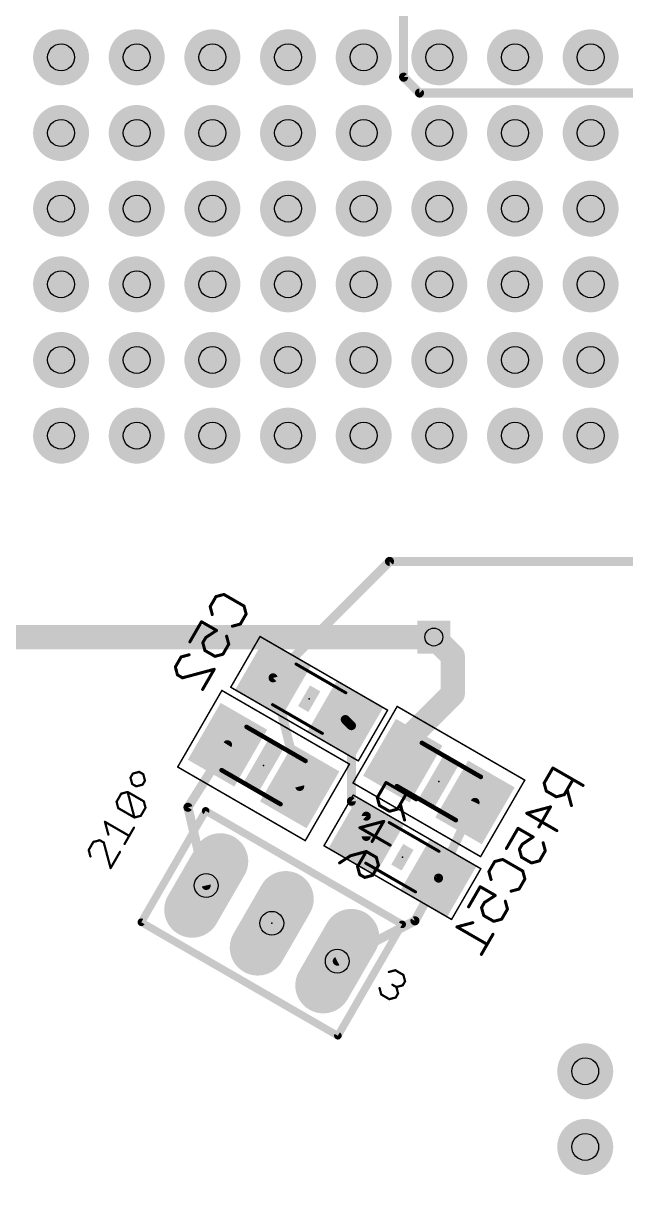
# Model space of a CAD drawing. Extents: x 4 to 288, y -28 to 191.
# Drawn here: x 80.83 to 101.06, y 9.55 to 48.55 of the extents above; entities that cross this region are included whole.
import ezdxf

# ---------------------------------------------------------------- set-up
doc = ezdxf.new("R2010")
doc.units = 0
doc.header["$MEASUREMENT"] = 0
doc.layers.get('0').update_dxf_attribs({"linetype": 'CONTINUOUS'})
for name, color, linetype in [('1', 22, 'CONTINUOUS'), ('16', 175, 'CONTINUOUS'), ('17', 82, 'CONTINUOUS'), ('18', 82, 'CONTINUOUS'), ('20', 7, 'CONTINUOUS'), ('21', 2, 'CONTINUOUS'), ('23', 7, 'CONTINUOUS'), ('24', 7, 'CONTINUOUS'), ('25', 2, 'CONTINUOUS'), ('26', 3, 'CONTINUOUS'), ('29', 253, 'CONTINUOUS'), ('30', 253, 'CONTINUOUS'), ('32', 253, 'CONTINUOUS'), ('36', 253, 'CONTINUOUS'), ('40', 175, 'CONTINUOUS'), ('44', 253, 'CONTINUOUS'), ('52', 253, 'CONTINUOUS')]:
    doc.layers.add(name, color=color, linetype=linetype)

# ---------------------------------------------------------------- blocks, each defined once
blk = doc.blocks.new('LONGP100')
at = {"const_width": 1}
blk.add_lwpolyline([(-0.5, 0), (0.5, 0)], dxfattribs=at)
at = {"const_width": 0.5}
for points in [[(-0.5, 0.25, 1), (-0.5, -0.25)], [(0.5, -0.25, 1), (0.5, 0.25)]]:
    blk.add_lwpolyline(points, format="xyb", dxfattribs=at)
blk = doc.blocks.new('RECT')
blk.add_solid([(-0.5, -0.5), (0.5, -0.5), (-0.5, 0.5), (0.5, 0.5)])
blk = doc.blocks.new('SQUAREV')
blk.add_solid([(-0.5, -0.5), (0.5, -0.5), (-0.5, 0.5), (0.5, 0.5)])
blk = doc.blocks.new('ROUNDV')
at = {"const_width": 0.5}
blk.add_lwpolyline([(0, -0.25, 1), (0, 0.25, 1), (0, -0.25)], format="xyb", dxfattribs=at)

msp = doc.modelspace()

# ---------------------------------------------------------------- linework, layer by layer
at = {"layer": '1'}
for points, const_width in [([(93.599, 46.736), (93.599, 53.848)], 0.3048), ([(94.1324, 46.2026), (93.599, 46.736)], 0.3048), ([(94.1324, 46.2026), (118.872, 46.2026)], 0.3048), ([(94.615, 27.94), (71.755, 27.94)], 0.8128)]:
    msp.add_lwpolyline(points, dxfattribs=dict(at, const_width=const_width))
for points, const_width in [([(93.6529, 46.7899, 1), (93.5451, 46.6821)], 0.1524), ([(93.5228, 46.736, 1), (93.6752, 46.736)], 0.1524), ([(94.1324, 46.2788, 1), (94.1324, 46.1264)], 0.1524), ([(94.0785, 46.1487, 1), (94.1863, 46.2565)], 0.1524), ([(94.615, 27.7368, 1), (94.615, 28.1432)], 0.4064)]:
    msp.add_lwpolyline(points, format="xyb", dxfattribs=dict(at, const_width=const_width))
at = {"layer": '16'}
for points, const_width in [([(89.2171, 26.5706), (93.1265, 30.48)], 0.3048), ([(93.1265, 30.48), (123.825, 30.48)], 0.3048), ([(95.25, 27.305), (94.615, 27.94)], 0.8128), ([(95.25, 26.035), (95.25, 27.305)], 0.8128), ([(90.1109, 22.9265), (89.2171, 26.5706)], 0.3048), ([(93.5717, 24.3567), (95.25, 26.035)], 0.8128), ([(91.8464, 24.9661), (91.642, 25.1706)], 0.3048), ([(91.8464, 22.4282), (91.8464, 24.9661)], 0.3048), ([(93.5717, 23.7902), (93.5717, 24.3567)], 0.8128), ([(87.6861, 24.3265), (86.36, 22.225)], 0.3048), ([(86.36, 22.225), (86.9733, 19.6012)], 0.3048), ([(92.3468, 21.9278), (91.8464, 22.4282)], 0.3048), ([(94.7717, 19.8489), (95.9966, 22.3902)], 0.3048), ([(92.3468, 21.2489), (92.3468, 21.9278)], 0.3048), ([(93.98, 18.415), (94.7717, 19.8489)], 0.3048), ([(91.3728, 17.0612), (93.98, 18.415)], 0.3048)]:
    msp.add_lwpolyline(points, dxfattribs=dict(at, const_width=const_width))
for points, const_width in [([(93.1265, 30.5562, 1), (93.1265, 30.4038)], 0.1524), ([(93.1804, 30.4261, 1), (93.0727, 30.5339)], 0.1524), ([(94.7587, 28.0837, 1), (94.4713, 27.7963)], 0.4064), ([(95.4532, 27.305, 1), (95.0468, 27.305)], 0.4064), ([(95.1063, 27.1613, 1), (95.3937, 27.4487)], 0.4064), ([(89.2911, 26.5887, 1), (89.1431, 26.5524)], 0.1524), ([(89.1632, 26.6244, 1), (89.271, 26.5167)], 0.1524), ([(95.0468, 26.035, 1), (95.4532, 26.035)], 0.4064), ([(95.3937, 25.8913, 1), (95.1063, 26.1787)], 0.4064), ([(91.6958, 25.2244, 1), (91.5881, 25.1167)], 0.1524), ([(91.9226, 24.9661, 1), (91.7702, 24.9661)], 0.1524), ([(91.7925, 24.9122, 1), (91.9003, 25.02)], 0.1524), ([(93.7749, 24.3567, 1), (93.3685, 24.3567)], 0.4064), ([(93.428, 24.5004, 1), (93.7154, 24.213)], 0.4064), ([(87.7505, 24.2858, 1), (87.6216, 24.3672)], 0.1524), ([(93.3685, 23.7902, 1), (93.7749, 23.7902)], 0.4064), ([(90.0369, 22.9084, 1), (90.1849, 22.9447)], 0.1524), ([(86.4342, 22.2423, 1), (86.2858, 22.2077)], 0.1524), ([(86.2956, 22.2657, 1), (86.4244, 22.1843)], 0.1524), ([(91.9003, 22.4821, 1), (91.7925, 22.3743)], 0.1524), ([(91.7702, 22.4282, 1), (91.9226, 22.4282)], 0.1524), ([(96.0652, 22.3572, 1), (95.9279, 22.4233)], 0.1524), ([(92.423, 21.9278, 1), (92.2706, 21.9278)], 0.1524), ([(92.293, 21.8739, 1), (92.4007, 21.9816)], 0.1524), ([(92.2706, 21.2489, 1), (92.423, 21.2489)], 0.1524), ([(94.7031, 19.882, 1), (94.8404, 19.8159)], 0.1524), ([(94.8384, 19.8121, 1), (94.705, 19.8858)], 0.1524), ([(86.8991, 19.5838, 1), (87.0475, 19.6185)], 0.1524), ([(93.9133, 18.4518, 1), (94.0467, 18.3782)], 0.1524), ([(94.0151, 18.3474, 1), (93.9449, 18.4826)], 0.1524), ([(91.3376, 17.1288, 1), (91.4079, 16.9936)], 0.1524)]:
    msp.add_lwpolyline(points, format="xyb", dxfattribs=dict(at, const_width=const_width))
at = {"layer": '20', "const_width": 0.0254}
msp.add_lwpolyline([(71.1264, 186.0347, 2.9429), (202.1142, 186.0347)], format="xyb", dxfattribs=at)
at = {"layer": '21'}
for points, const_width in [([(84.794, 18.3664), (86.953, 22.1059)], 0.254), ([(86.953, 22.1059), (93.5521, 18.2959)], 0.254), ([(84.794, 18.3664), (91.3931, 14.5564)], 0.254), ([(91.3931, 14.5564), (93.5521, 18.2959)], 0.254), ([(93.1059, 16.6982), (93.32, 16.7555)], 0.0762), ([(93.32, 16.7555), (93.5916, 16.5988)], 0.0762), ([(93.649, 16.3846), (93.5706, 16.2489)], 0.0762), ([(93.5916, 16.5988), (93.649, 16.3846)], 0.0762), ([(92.8497, 15.941), (92.7924, 16.1551)], 0.0762), ([(93.3564, 16.1915), (93.2207, 16.2699)], 0.0762), ([(93.4138, 15.9773), (93.3354, 15.8416)], 0.0762), ([(93.5706, 16.2489), (93.3564, 16.1915)], 0.0762), ([(93.3564, 16.1915), (93.4138, 15.9773)], 0.0762), ([(93.1213, 15.7842), (92.8497, 15.941)], 0.0762), ([(93.3354, 15.8416), (93.1213, 15.7842)], 0.0762)]:
    msp.add_lwpolyline(points, dxfattribs=dict(at, const_width=const_width))
for points, const_width in [([(86.9847, 22.1609, 1), (86.9212, 22.0509)], 0.127), ([(87.008, 22.0742, 1), (86.898, 22.1377)], 0.127), ([(84.8257, 18.4214, 1), (84.7622, 18.3114)], 0.127), ([(84.739, 18.3982, 1), (84.849, 18.3347)], 0.127), ([(93.6071, 18.2642, 1), (93.4971, 18.3277)], 0.127), ([(93.5204, 18.2409, 1), (93.5839, 18.3509)], 0.127), ([(93.3296, 16.772, 1), (93.3105, 16.739)], 0.0381), ([(93.325, 16.7371, 1), (93.3151, 16.7739)], 0.0381), ([(93.101, 16.7166, 1), (93.1108, 16.6798)], 0.0381), ([(93.61, 16.6037, 1), (93.5732, 16.5938)], 0.0381), ([(93.582, 16.5823, 1), (93.6011, 16.6153)], 0.0381), ([(93.6306, 16.3797, 1), (93.6674, 16.3895)], 0.0381), ([(93.6655, 16.3751, 1), (93.6325, 16.3941)], 0.0381), ([(92.8108, 16.16, 1), (92.774, 16.1502)], 0.0381), ([(93.2302, 16.2864, 1), (93.2111, 16.2534)], 0.0381), ([(93.3748, 16.1964, 1), (93.338, 16.1865)], 0.0381), ([(93.3515, 16.2099, 1), (93.3614, 16.1731)], 0.0381), ([(93.3469, 16.175, 1), (93.3659, 16.208)], 0.0381), ([(93.3954, 15.9724, 1), (93.4322, 15.9823)], 0.0381), ([(93.4303, 15.9678, 1), (93.3973, 15.9869)], 0.0381), ([(93.5541, 16.2584, 1), (93.5871, 16.2393)], 0.0381), ([(93.5755, 16.2305, 1), (93.5656, 16.2673)], 0.0381), ([(92.8593, 15.9574, 1), (92.8402, 15.9245)], 0.0381), ([(92.8313, 15.936, 1), (92.8681, 15.9459)], 0.0381), ([(93.1163, 15.8026, 1), (93.1262, 15.7658)], 0.0381), ([(93.1117, 15.7677, 1), (93.1308, 15.8007)], 0.0381), ([(93.3189, 15.8511, 1), (93.3519, 15.832)], 0.0381), ([(93.3403, 15.8232, 1), (93.3305, 15.86)], 0.0381), ([(91.3381, 14.5882, 1), (91.4481, 14.5247)], 0.127), ([(91.3614, 14.5014, 1), (91.4249, 14.6114)], 0.127)]:
    msp.add_lwpolyline(points, format="xyb", dxfattribs=dict(at, const_width=const_width))
at = {"layer": '23'}
msp.add_point((89.1731, 18.3312), dxfattribs=at)
at = {"layer": '24'}
for p in [(90.4295, 25.8706), (88.8985, 23.6265), (94.7841, 23.0902), (93.5593, 20.5489)]:
    msp.add_point(p, dxfattribs=at)
at = {"layer": '25', "const_width": 0.0762}
for points in [[(84.4304, 23.2213), (84.5088, 23.3571)], [(84.5088, 23.3571), (84.723, 23.4144)], [(84.723, 23.4144), (84.8587, 23.3361)], [(84.4878, 23.0071), (84.4304, 23.2213)], [(84.6236, 22.9288), (84.4878, 23.0071)], [(84.8377, 22.9861), (84.6236, 22.9288)], [(84.9161, 23.1219), (84.8377, 22.9861)], [(84.8587, 23.3361), (84.9161, 23.1219)], [(83.9627, 22.4111), (84.1194, 22.6826)], [(84.1194, 22.6826), (84.3336, 22.74)], [(84.3336, 22.74), (84.8766, 22.4265)], [(84.5631, 21.8834), (84.3336, 22.74)], [(84.02, 22.197), (83.9627, 22.4111)], [(84.5631, 21.8834), (84.02, 22.197)], [(84.934, 22.2123), (84.7773, 21.9408)], [(84.8766, 22.4265), (84.934, 22.2123)], [(84.7773, 21.9408), (84.5631, 21.8834)], [(83.6881, 21.3084), (83.5733, 21.7367)], [(83.5733, 21.7367), (84.3879, 21.2664)], [(84.2311, 20.9949), (84.5446, 21.5379)], [(83.1839, 21.0623), (83.0271, 20.7907)], [(83.3981, 21.1197), (83.1839, 21.0623)], [(83.5338, 21.0413), (83.3981, 21.1197)], [(83.7634, 20.1847), (83.5338, 21.0413)], [(83.0271, 20.7907), (83.0845, 20.5766)], [(84.0769, 20.7277), (83.7634, 20.1847)]]:
    msp.add_lwpolyline(points, dxfattribs=at)
at = {"layer": '25', "const_width": 0.0381}
for points in [[(84.5253, 23.3475, 1), (84.4923, 23.3666)], [(84.7325, 23.4309, 1), (84.7134, 23.3979)], [(84.7279, 23.396, 1), (84.718, 23.4328)], [(84.4488, 23.2262, 1), (84.412, 23.2164)], [(84.4139, 23.2308, 1), (84.4469, 23.2118)], [(84.4973, 23.0236, 1), (84.4783, 22.9906)], [(84.4694, 23.0022, 1), (84.5062, 23.0121)], [(84.5039, 23.3755, 1), (84.5137, 23.3387)], [(84.8212, 22.9957, 1), (84.8542, 22.9766)], [(84.8426, 22.9677, 1), (84.8328, 23.0045)], [(84.8771, 23.341, 1), (84.8403, 23.3311)], [(84.8492, 23.3196, 1), (84.8682, 23.3525)], [(84.8977, 23.117, 1), (84.9345, 23.1268)], [(84.9326, 23.1124, 1), (84.8996, 23.1314)], [(84.1145, 22.701, 1), (84.1244, 22.6642)], [(84.1359, 22.6731, 1), (84.1029, 22.6922)], [(84.3431, 22.7565, 1), (84.3241, 22.7235)], [(84.352, 22.7449, 1), (84.3152, 22.7351)], [(84.3385, 22.7216, 1), (84.3287, 22.7584)], [(84.6186, 22.9472, 1), (84.6285, 22.9104)], [(84.614, 22.9123, 1), (84.6331, 22.9453)], [(83.9811, 22.416, 1), (83.9443, 22.4062)], [(83.9462, 22.4206, 1), (83.9792, 22.4016)], [(84.0296, 22.2135, 1), (84.0105, 22.1805)], [(84.895, 22.4314, 1), (84.8582, 22.4216)], [(84.8671, 22.41, 1), (84.8862, 22.443)], [(84.9156, 22.2074, 1), (84.9524, 22.2173)], [(84.9505, 22.2028, 1), (84.9175, 22.2219)], [(84.0016, 22.192, 1), (84.0384, 22.2019)], [(84.5582, 21.9018, 1), (84.568, 21.865)], [(84.5447, 21.8785, 1), (84.5815, 21.8884)], [(84.5536, 21.8669, 1), (84.5726, 21.8999)], [(84.7608, 21.9503, 1), (84.7937, 21.9313)], [(84.7822, 21.9224, 1), (84.7723, 21.9592)], [(83.5917, 21.7416, 1), (83.5549, 21.7318)], [(83.5828, 21.7532, 1), (83.5638, 21.7202)], [(84.5611, 21.5284, 1), (84.5281, 21.5474)], [(83.179, 21.0807, 1), (83.1888, 21.0439)], [(83.2004, 21.0527, 1), (83.1674, 21.0718)], [(83.4076, 21.1362, 1), (83.3885, 21.1032)], [(83.403, 21.1013, 1), (83.3931, 21.1381)], [(83.5522, 21.0462, 1), (83.5154, 21.0363)], [(83.5243, 21.0248, 1), (83.5433, 21.0578)], [(83.6696, 21.3035, 1), (83.7065, 21.3133)], [(84.3784, 21.2499, 1), (84.3974, 21.2829)], [(83.0455, 20.7957, 1), (83.0087, 20.7858)], [(83.0106, 20.8003, 1), (83.0436, 20.7812)], [(84.0934, 20.7182, 1), (84.0604, 20.7373)], [(84.2146, 21.0044, 1), (84.2476, 20.9853)], [(83.0661, 20.5717, 1), (83.1029, 20.5815)], [(83.7469, 20.1942, 1), (83.7798, 20.1752)], [(83.7449, 20.1798, 1), (83.7818, 20.1896)]]:
    msp.add_lwpolyline(points, format="xyb", dxfattribs=at)
at = {"layer": '26', "const_width": 0.1016}
for points in [[(87.1058, 28.9613), (87.3007, 29.2989)], [(87.3007, 29.2989), (87.5669, 29.3703)], [(87.5669, 29.3703), (88.242, 28.9805)], [(87.1771, 28.6951), (87.1058, 28.9613)], [(88.242, 28.9805), (88.3134, 28.7142)], [(86.4236, 27.7798), (86.8134, 28.455)], [(86.8134, 28.455), (87.3198, 28.1626)], [(88.3134, 28.7142), (88.1185, 28.3766)], [(87.3198, 28.1626), (86.9561, 27.9225)], [(88.1185, 28.3766), (87.8522, 28.3053)], [(86.9561, 27.9225), (86.8586, 27.7537)], [(86.8586, 27.7537), (86.93, 27.4875)], [(87.5338, 27.3639), (87.7287, 27.7015)], [(87.7287, 27.7015), (87.6574, 27.9677)], [(85.9364, 26.9359), (86.1313, 27.2735)], [(86.1313, 27.2735), (86.3975, 27.3448)], [(86.93, 27.4875), (87.2676, 27.2926)], [(87.2676, 27.2926), (87.5338, 27.3639)], [(86.0077, 26.6696), (85.9364, 26.9359)], [(87.2414, 26.8575), (86.1765, 26.5722)], [(86.8516, 26.1824), (87.2414, 26.8575)], [(86.1765, 26.5722), (86.0077, 26.6696)], [(98.6103, 23.5447), (98.318, 23.0383)], [(99.6231, 22.96), (98.6103, 23.5447)], [(93.0092, 23.0589), (92.7169, 22.5525)], [(94.0219, 22.4742), (93.0092, 23.0589)], [(98.318, 23.0383), (98.3893, 22.7721)], [(98.9931, 22.6485), (99.2855, 23.1549)], [(93.392, 22.1627), (93.6844, 22.6691)], [(98.3893, 22.7721), (98.7269, 22.5772)], [(98.7269, 22.5772), (98.9931, 22.6485)], [(99.0906, 22.8173), (99.2333, 22.2848)], [(92.7169, 22.5525), (92.7882, 22.2863)], [(92.7882, 22.2863), (93.1258, 22.0914)], [(93.4895, 22.3315), (93.6321, 21.799)], [(97.7333, 22.0256), (98.532, 22.2396)], [(98.532, 22.2396), (98.1422, 21.5644)], [(93.1258, 22.0914), (93.392, 22.1627)], [(98.746, 21.4409), (97.7333, 22.0256)], [(92.1322, 21.5398), (92.9309, 21.7538)], [(93.1449, 20.9551), (92.1322, 21.5398)], [(92.9309, 21.7538), (92.5411, 21.0786)], [(97.0511, 20.8441), (97.4409, 21.5192)], [(97.4409, 21.5192), (97.9473, 21.2269)], [(97.9473, 21.2269), (97.5836, 20.9867)], [(98.3562, 20.7657), (98.2849, 21.032)], [(91.8137, 20.5984), (92.3462, 20.7411)], [(92.0538, 20.2347), (92.3462, 20.7411)], [(92.3462, 20.7411), (92.6837, 20.5462)], [(97.5836, 20.9867), (97.4862, 20.818)], [(97.4862, 20.818), (97.5575, 20.5517)], [(98.1613, 20.4282), (98.3562, 20.7657)], [(91.45, 20.3583), (91.8137, 20.5984)], [(92.1252, 19.9685), (92.0538, 20.2347)], [(92.7551, 20.2799), (92.5602, 19.9423)], [(92.6837, 20.5462), (92.7551, 20.2799)], [(96.4635, 20.0666), (96.6584, 20.4041)], [(96.6584, 20.4041), (96.9246, 20.4755)], [(96.9246, 20.4755), (97.5998, 20.0857)], [(97.5575, 20.5517), (97.8951, 20.3568)], [(97.8951, 20.3568), (98.1613, 20.4282)], [(92.294, 19.871), (92.1252, 19.9685)], [(92.5602, 19.9423), (92.294, 19.871)], [(96.5348, 19.8003), (96.4635, 20.0666)], [(97.5998, 20.0857), (97.6711, 19.8194)], [(95.7813, 18.885), (96.1711, 19.5602)], [(96.1711, 19.5602), (96.6775, 19.2678)], [(97.4762, 19.4819), (97.21, 19.4105)], [(97.6711, 19.8194), (97.4762, 19.4819)], [(96.6775, 19.2678), (96.3138, 19.0277)], [(97.0864, 18.8067), (97.0151, 19.0729)], [(96.3138, 19.0277), (96.2164, 18.8589)], [(96.2164, 18.8589), (96.2877, 18.5927)], [(96.8915, 18.4691), (97.0864, 18.8067)], [(95.924, 18.3526), (95.3915, 18.2099)], [(96.2877, 18.5927), (96.6253, 18.3978)], [(96.6253, 18.3978), (96.8915, 18.4691)], [(95.3915, 18.2099), (96.4043, 17.6252)], [(96.5992, 17.9628), (96.2094, 17.2876)]]:
    msp.add_lwpolyline(points, dxfattribs=at)
at = {"layer": '26', "const_width": 0.0508}
for points in [[(87.2941, 29.3235, 1), (87.3072, 29.2744)], [(87.3227, 29.2862, 1), (87.2787, 29.3116)], [(87.5796, 29.3923, 1), (87.5542, 29.3483)], [(87.5735, 29.3457, 1), (87.5603, 29.3948)], [(87.1303, 28.9679, 1), (87.0812, 28.9548)], [(87.0838, 28.974, 1), (87.1278, 28.9486)], [(88.2666, 28.987, 1), (88.2175, 28.9739)], [(88.2293, 28.9585, 1), (88.2547, 29.0025)], [(86.8261, 28.477, 1), (86.8007, 28.433)], [(86.8354, 28.4423, 1), (86.7914, 28.4677)], [(87.1526, 28.6885, 1), (87.2016, 28.7017)], [(88.2888, 28.7076, 1), (88.3379, 28.7208)], [(88.3354, 28.7015, 1), (88.2914, 28.7269)], [(87.3338, 28.1414, 1), (87.3058, 28.1838)], [(87.3071, 28.1406, 1), (87.3325, 28.1846)], [(87.8457, 28.3298, 1), (87.8588, 28.2808)], [(88.0965, 28.3893, 1), (88.1405, 28.3639)], [(88.1251, 28.3521, 1), (88.1119, 28.4012)], [(86.4016, 27.7925, 1), (86.4456, 27.7671)], [(86.8832, 27.7603, 1), (86.8341, 27.7471)], [(86.8366, 27.7664, 1), (86.8806, 27.741)], [(86.9421, 27.9437, 1), (86.9701, 27.9013)], [(86.9781, 27.9098, 1), (86.9341, 27.9352)], [(87.6819, 27.9743, 1), (87.6328, 27.9612)], [(87.7042, 27.6949, 1), (87.7532, 27.7081)], [(87.7507, 27.6888, 1), (87.7067, 27.7142)], [(86.1247, 27.298, 1), (86.1378, 27.2489)], [(86.1533, 27.2608, 1), (86.1093, 27.2862)], [(86.4041, 27.3203, 1), (86.3909, 27.3693)], [(86.9427, 27.5095, 1), (86.9173, 27.4655)], [(86.9054, 27.4809, 1), (86.9545, 27.494)], [(87.261, 27.3171, 1), (87.2741, 27.268)], [(87.2549, 27.2706, 1), (87.2803, 27.3146)], [(87.5118, 27.3766, 1), (87.5558, 27.3512)], [(87.5404, 27.3394, 1), (87.5272, 27.3885)], [(85.9609, 26.9425, 1), (85.9118, 26.9293)], [(85.9144, 26.9486, 1), (85.9584, 26.9232)], [(87.2634, 26.8449, 1), (87.2194, 26.8702)], [(87.248, 26.833, 1), (87.2349, 26.8821)], [(86.0204, 26.6916, 1), (85.995, 26.6476)], [(85.9832, 26.6631, 1), (86.0322, 26.6762)], [(86.1699, 26.5967, 1), (86.1831, 26.5477)], [(86.1638, 26.5502, 1), (86.1892, 26.5942)], [(86.8296, 26.1951, 1), (86.8736, 26.1697)], [(98.623, 23.5667, 1), (98.5976, 23.5227)], [(98.6323, 23.532, 1), (98.5883, 23.5574)], [(93.0219, 23.0809, 1), (92.9965, 23.0369)], [(93.0312, 23.0462, 1), (92.9872, 23.0716)], [(98.3425, 23.0449, 1), (98.2935, 23.0317)], [(98.296, 23.051, 1), (98.34, 23.0256)], [(99.3075, 23.1422, 1), (99.2635, 23.1676)], [(99.6104, 22.938, 1), (99.6358, 22.982)], [(93.7064, 22.6564, 1), (93.6624, 22.6818)], [(98.402, 22.7941, 1), (98.3766, 22.7501)], [(98.3648, 22.7655, 1), (98.4139, 22.7786)], [(98.7203, 22.6017, 1), (98.7335, 22.5526)], [(98.7142, 22.5552, 1), (98.7396, 22.5992)], [(98.9711, 22.6612, 1), (99.0151, 22.6358)], [(98.9997, 22.624, 1), (98.9866, 22.673)], [(99.1151, 22.8239, 1), (99.0661, 22.8107)], [(92.7414, 22.5591, 1), (92.6923, 22.5459)], [(92.6949, 22.5652, 1), (92.7388, 22.5398)], [(92.8009, 22.3083, 1), (92.7755, 22.2643)], [(92.7637, 22.2797, 1), (92.8127, 22.2928)], [(93.514, 22.3381, 1), (93.4649, 22.3249)], [(94.0092, 22.4522, 1), (94.0346, 22.4962)], [(98.554, 22.2269, 1), (98.51, 22.2523)], [(98.5386, 22.2151, 1), (98.5254, 22.2641)], [(99.2087, 22.2783, 1), (99.2578, 22.2914)], [(93.1192, 22.1159, 1), (93.1323, 22.0668)], [(93.1131, 22.0694, 1), (93.1385, 22.1134)], [(93.37, 22.1754, 1), (93.414, 22.15)], [(93.3986, 22.1382, 1), (93.3854, 22.1872)], [(97.746, 22.0476, 1), (97.7206, 22.0036)], [(97.7267, 22.0501, 1), (97.7399, 22.001)], [(92.1256, 21.5643, 1), (92.1387, 21.5152)], [(92.1449, 21.5618, 1), (92.1195, 21.5178)], [(92.9529, 21.7411, 1), (92.9089, 21.7665)], [(92.9374, 21.7292, 1), (92.9243, 21.7783)], [(93.6076, 21.7924, 1), (93.6567, 21.8056)], [(97.4536, 21.5412, 1), (97.4282, 21.4972)], [(97.4629, 21.5065, 1), (97.4189, 21.5319)], [(98.1202, 21.5771, 1), (98.1642, 21.5517)], [(98.7333, 21.4189, 1), (98.7587, 21.4629)], [(92.5191, 21.0913, 1), (92.5631, 21.0659)], [(97.9613, 21.2057, 1), (97.9333, 21.2481)], [(97.9346, 21.2049, 1), (97.96, 21.2489)], [(98.3094, 21.0385, 1), (98.2603, 21.0254)], [(92.3589, 20.7631, 1), (92.3335, 20.7191)], [(92.3682, 20.7284, 1), (92.3242, 20.7538)], [(92.3527, 20.7165, 1), (92.3396, 20.7656)], [(93.1322, 20.9331, 1), (93.1576, 20.9771)], [(97.0291, 20.8568, 1), (97.0731, 20.8314)], [(97.5107, 20.8245, 1), (97.4616, 20.8114)], [(97.4642, 20.8307, 1), (97.5082, 20.8053)], [(97.5696, 21.0079, 1), (97.5976, 20.9655)], [(97.6056, 20.974, 1), (97.5616, 20.9994)], [(98.3317, 20.7592, 1), (98.3808, 20.7723)], [(98.3782, 20.753, 1), (98.3342, 20.7784)], [(91.436, 20.3794, 1), (91.464, 20.3371)], [(91.8071, 20.6229, 1), (91.8203, 20.5738)], [(91.8277, 20.5772, 1), (91.7997, 20.6196)], [(92.0784, 20.2413, 1), (92.0293, 20.2281)], [(92.7083, 20.5527, 1), (92.6592, 20.5396)], [(92.671, 20.5242, 1), (92.6964, 20.5682)], [(92.7305, 20.2733, 1), (92.7796, 20.2865)], [(92.7771, 20.2672, 1), (92.7331, 20.2926)], [(96.6518, 20.4287, 1), (96.6649, 20.3796)], [(96.6804, 20.3914, 1), (96.6364, 20.4168)], [(96.9373, 20.4975, 1), (96.9119, 20.4535)], [(96.9312, 20.4509, 1), (96.918, 20.5)], [(97.5702, 20.5737, 1), (97.5448, 20.5297)], [(97.533, 20.5451, 1), (97.582, 20.5583)], [(97.8885, 20.3814, 1), (97.9017, 20.3323)], [(97.8824, 20.3348, 1), (97.9078, 20.3788)], [(98.1393, 20.4409, 1), (98.1833, 20.4155)], [(98.1679, 20.4036, 1), (98.1547, 20.4527)], [(92.0318, 20.2474, 1), (92.0758, 20.222)], [(92.1379, 19.9905, 1), (92.1125, 19.9465)], [(92.1006, 19.9619, 1), (92.1497, 19.975)], [(92.2874, 19.8955, 1), (92.3005, 19.8465)], [(92.2813, 19.849, 1), (92.3066, 19.893)], [(92.5382, 19.955, 1), (92.5822, 19.9296)], [(92.5668, 19.9178, 1), (92.5536, 19.9669)], [(96.488, 20.0731, 1), (96.4389, 20.06)], [(96.4415, 20.0793, 1), (96.4855, 20.0539)], [(97.6243, 20.0922, 1), (97.5752, 20.0791)], [(97.5871, 20.0637, 1), (97.6125, 20.1077)], [(96.1838, 19.5822, 1), (96.1584, 19.5382)], [(96.1931, 19.5475, 1), (96.1491, 19.5729)], [(96.5103, 19.7937, 1), (96.5594, 19.8069)], [(97.4542, 19.4946, 1), (97.4982, 19.4692)], [(97.4828, 19.4573, 1), (97.4696, 19.5064)], [(97.6466, 19.8129, 1), (97.6956, 19.826)], [(97.6931, 19.8067, 1), (97.6491, 19.8321)], [(96.6915, 19.2466, 1), (96.6635, 19.289)], [(96.6648, 19.2458, 1), (96.6902, 19.2898)], [(97.0396, 19.0795, 1), (96.9905, 19.0664)], [(97.2034, 19.4351, 1), (97.2165, 19.386)], [(95.7593, 18.8977, 1), (95.8033, 18.8723)], [(96.2409, 18.8655, 1), (96.1918, 18.8524)], [(96.1944, 18.8716, 1), (96.2384, 18.8462)], [(96.2998, 19.0489, 1), (96.3278, 19.0065)], [(96.3358, 19.015, 1), (96.2918, 19.0404)], [(97.0619, 18.8001, 1), (97.1109, 18.8133)], [(97.1084, 18.794, 1), (97.0644, 18.8194)], [(95.9306, 18.328, 1), (95.9174, 18.3771)], [(96.3004, 18.6147, 1), (96.275, 18.5707)], [(96.2632, 18.5861, 1), (96.3122, 18.5993)], [(96.6187, 18.4223, 1), (96.6318, 18.3733)], [(96.6126, 18.3758, 1), (96.638, 18.4198)], [(96.8695, 18.4818, 1), (96.9135, 18.4564)], [(96.8981, 18.4446, 1), (96.8849, 18.4937)], [(95.4042, 18.2319, 1), (95.3788, 18.1879)], [(95.385, 18.2344, 1), (95.3981, 18.1853)], [(96.6212, 17.9501, 1), (96.5772, 17.9755)], [(96.3916, 17.6032, 1), (96.417, 17.6472)], [(96.1874, 17.3003, 1), (96.2314, 17.2749)]]:
    msp.add_lwpolyline(points, format="xyb", dxfattribs=at)
at = {"layer": '40', "const_width": 0.0508}
for points in [[(88.7794, 27.9584), (87.7964, 26.2558)], [(93.0627, 25.4854), (88.7794, 27.9584)], [(87.4983, 26.1473), (86.0153, 23.5787)], [(91.7817, 23.6743), (87.4983, 26.1473)], [(87.7964, 26.2558), (92.0797, 23.7828)], [(93.384, 25.6111), (91.901, 23.0424)], [(92.0797, 23.7828), (93.0627, 25.4854)], [(97.6673, 23.1381), (93.384, 25.6111)], [(86.0153, 23.5787), (90.2987, 21.1057)], [(90.2987, 21.1057), (91.7817, 23.6743)], [(91.901, 23.0424), (96.1843, 20.5694)], [(96.1843, 20.5694), (97.6673, 23.1381)], [(91.9091, 22.6367), (90.9261, 20.9341)], [(96.1925, 20.1637), (91.9091, 22.6367)], [(90.9261, 20.9341), (95.2095, 18.4611)], [(95.2095, 18.4611), (96.1925, 20.1637)]]:
    msp.add_lwpolyline(points, dxfattribs=at)
at = {"layer": '40', "const_width": 0.0254}
for points in [[(88.7857, 27.9694, 1), (88.773, 27.9474)], [(88.7903, 27.952, 1), (88.7684, 27.9647)], [(87.5047, 26.1583, 1), (87.492, 26.1363)], [(87.5093, 26.141, 1), (87.4873, 26.1537)], [(87.8027, 26.2668, 1), (87.79, 26.2448)], [(87.7854, 26.2621, 1), (87.8073, 26.2494)], [(93.0737, 25.479, 1), (93.0517, 25.4917)], [(93.0564, 25.4744, 1), (93.0691, 25.4964)], [(93.3903, 25.6221, 1), (93.3776, 25.6001)], [(93.395, 25.6047, 1), (93.373, 25.6174)], [(92.0687, 23.7891, 1), (92.0907, 23.7764)], [(92.0734, 23.7718, 1), (92.0861, 23.7938)], [(86.0217, 23.5897, 1), (86.009, 23.5677)], [(86.0043, 23.585, 1), (86.0263, 23.5723)], [(91.7927, 23.668, 1), (91.7707, 23.6807)], [(91.7753, 23.6633, 1), (91.788, 23.6853)], [(91.9073, 23.0534, 1), (91.8946, 23.0314)], [(91.89, 23.0488, 1), (91.912, 23.0361)], [(97.6783, 23.1317, 1), (97.6563, 23.1444)], [(97.661, 23.1271, 1), (97.6737, 23.1491)], [(91.9155, 22.6477, 1), (91.9028, 22.6257)], [(91.9201, 22.6304, 1), (91.8981, 22.6431)], [(90.2877, 21.112, 1), (90.3097, 21.0993)], [(90.2923, 21.0947, 1), (90.305, 21.1167)], [(90.9325, 20.9451, 1), (90.9198, 20.9231)], [(90.9151, 20.9405, 1), (90.9371, 20.9278)], [(96.1733, 20.5758, 1), (96.1953, 20.5631)], [(96.178, 20.5584, 1), (96.1907, 20.5804)], [(96.2035, 20.1574, 1), (96.1815, 20.1701)], [(96.1861, 20.1527, 1), (96.1988, 20.1747)], [(95.1985, 18.4675, 1), (95.2205, 18.4548)], [(95.2031, 18.4501, 1), (95.2158, 18.4721)]]:
    msp.add_lwpolyline(points, format="xyb", dxfattribs=at)
at = {"layer": '44'}
for centre, radius in [((82.0992, 47.4015), 0.45), ((84.6392, 47.4015), 0.45), ((87.1792, 47.4015), 0.45), ((89.7191, 47.4015), 0.45), ((92.2592, 47.4015), 0.45), ((94.7992, 47.4015), 0.45), ((97.3392, 47.4015), 0.45), ((99.8792, 47.4015), 0.45), ((82.0992, 44.8615), 0.45), ((84.6392, 44.8615), 0.45), ((87.1792, 44.8615), 0.45), ((89.7191, 44.8615), 0.45), ((92.2592, 44.8615), 0.45), ((94.7992, 44.8615), 0.45), ((97.3392, 44.8615), 0.45), ((99.8792, 44.8615), 0.45), ((82.0992, 42.3215), 0.45), ((84.6392, 42.3215), 0.45), ((87.1792, 42.3215), 0.45), ((89.7191, 42.3215), 0.45), ((92.2592, 42.3215), 0.45), ((94.7992, 42.3215), 0.45), ((97.3392, 42.3215), 0.45), ((99.8792, 42.3215), 0.45), ((82.0992, 39.7815), 0.45), ((84.6392, 39.7815), 0.45), ((87.1792, 39.7815), 0.45), ((89.7191, 39.7815), 0.45), ((92.2592, 39.7815), 0.45), ((94.7992, 39.7815), 0.45), ((97.3392, 39.7815), 0.45), ((99.8792, 39.7815), 0.45), ((82.0992, 37.2415), 0.45), ((84.6392, 37.2415), 0.45), ((87.1792, 37.2415), 0.45), ((89.7191, 37.2415), 0.45), ((92.2592, 37.2415), 0.45), ((94.7992, 37.2415), 0.45), ((97.3392, 37.2415), 0.45), ((99.8792, 37.2415), 0.45), ((82.0992, 34.7015), 0.45), ((84.6392, 34.7015), 0.45), ((87.1792, 34.7015), 0.45), ((89.7191, 34.7015), 0.45), ((92.2592, 34.7015), 0.45), ((94.7992, 34.7015), 0.45), ((97.3392, 34.7015), 0.45), ((99.8792, 34.7015), 0.45), ((94.615, 27.94), 0.3), ((86.9733, 19.6012), 0.4), ((89.1731, 18.3312), 0.4), ((91.3728, 17.0612), 0.4), ((99.6975, 13.3642), 0.45), ((99.6975, 10.8242), 0.45)]:
    msp.add_circle(centre, radius, dxfattribs=at)
at = {"layer": '52'}
for points, const_width in [([(91.6587, 26.0696), (89.9873, 27.0346)], 0.1016), ([(90.8717, 24.7065), (89.2003, 25.6715)], 0.1016), ([(90.3075, 23.7809), (88.3277, 24.9239)], 0.1524), ([(94.2134, 24.3876), (96.1931, 23.2446)], 0.1524), ([(89.4693, 22.3291), (87.4895, 23.4721)], 0.1524), ([(93.3752, 22.9358), (95.3549, 21.7928)], 0.1524), ([(94.7885, 20.748), (93.1171, 21.713)], 0.1016), ([(94.0015, 19.3849), (92.3301, 20.3499)], 0.1016)]:
    msp.add_lwpolyline(points, dxfattribs=dict(at, const_width=const_width))
for points, const_width in [([(90, 27.0566, 1), (89.9746, 27.0126)], 0.0508), ([(91.646, 26.0476, 1), (91.6714, 26.0916)], 0.0508), ([(89.213, 25.6935, 1), (89.1876, 25.6495)], 0.0508), ([(88.3468, 24.9569, 1), (88.3087, 24.8909)], 0.0762), ([(90.859, 24.6845, 1), (90.8844, 24.7285)], 0.0508), ([(94.2324, 24.4206, 1), (94.1943, 24.3546)], 0.0762), ([(90.2884, 23.7479, 1), (90.3265, 23.8139)], 0.0762), ([(87.5086, 23.5051, 1), (87.4705, 23.4391)], 0.0762), ([(93.3942, 22.9688, 1), (93.3561, 22.9028)], 0.0762), ([(96.1741, 23.2116, 1), (96.2122, 23.2776)], 0.0762), ([(89.4502, 22.2961, 1), (89.4883, 22.3621)], 0.0762), ([(95.3359, 21.7598, 1), (95.374, 21.8258)], 0.0762), ([(93.1298, 21.735, 1), (93.1044, 21.691)], 0.0508), ([(94.7758, 20.726, 1), (94.8012, 20.77)], 0.0508), ([(92.3428, 20.3719, 1), (92.3174, 20.3279)], 0.0508), ([(93.9888, 19.3629, 1), (94.0142, 19.4069)], 0.0508)]:
    msp.add_lwpolyline(points, format="xyb", dxfattribs=dict(at, const_width=const_width))

# ---------------------------------------------------------------- block references
at = {"layer": '16', "xscale": 1.6}
for p, yscale, rotation in [((89.2171, 26.5706), 1.8, 150), ((91.642, 25.1706), 1.8, 150), ((87.6861, 24.3265), 2, 329.9999999999999), ((93.5717, 23.7902), 2, 150), ((90.1109, 22.9265), 2, 329.9999999999999), ((95.9966, 22.3902), 2, 150), ((92.3468, 21.2489), 1.8, 150), ((94.7717, 19.8489), 1.8, 150)]:
    msp.add_blockref('RECT', p, dxfattribs=dict(at, yscale=yscale, rotation=rotation))
at = {"layer": '17', "xscale": 1.6764, "yscale": 1.6764, "rotation": 59.99999999999999}
for p in [(86.9733, 19.6012), (86.9733, 19.6012), (89.1731, 18.3312), (89.1731, 18.3312), (91.3728, 17.0612), (91.3728, 17.0612)]:
    msp.add_blockref('LONGP100', p, dxfattribs=at)
at = {"layer": '18'}
for name, p, xscale, yscale in [('ROUNDV', (82.0992, 47.4015), 1.6764, 1.6764), ('ROUNDV', (82.0992, 47.4015), 1.6764, 1.6764), ('ROUNDV', (84.6392, 47.4015), 1.6764, 1.6764), ('ROUNDV', (84.6392, 47.4015), 1.6764, 1.6764), ('ROUNDV', (87.1792, 47.4015), 1.6764, 1.6764), ('ROUNDV', (87.1792, 47.4015), 1.6764, 1.6764), ('ROUNDV', (89.7191, 47.4015), 1.6764, 1.6764), ('ROUNDV', (89.7191, 47.4015), 1.6764, 1.6764), ('ROUNDV', (92.2592, 47.4015), 1.6764, 1.6764), ('ROUNDV', (92.2592, 47.4015), 1.6764, 1.6764), ('ROUNDV', (94.7992, 47.4015), 1.6764, 1.6764), ('ROUNDV', (94.7992, 47.4015), 1.6764, 1.6764), ('ROUNDV', (97.3392, 47.4015), 1.6764, 1.6764), ('ROUNDV', (97.3392, 47.4015), 1.6764, 1.6764), ('ROUNDV', (99.8792, 47.4015), 1.6764, 1.6764), ('ROUNDV', (99.8792, 47.4015), 1.6764, 1.6764), ('ROUNDV', (82.0992, 44.8615), 1.6764, 1.6764), ('ROUNDV', (82.0992, 44.8615), 1.6764, 1.6764), ('ROUNDV', (84.6392, 44.8615), 1.6764, 1.6764), ('ROUNDV', (84.6392, 44.8615), 1.6764, 1.6764), ('ROUNDV', (87.1792, 44.8615), 1.6764, 1.6764), ('ROUNDV', (87.1792, 44.8615), 1.6764, 1.6764), ('ROUNDV', (89.7191, 44.8615), 1.6764, 1.6764), ('ROUNDV', (89.7191, 44.8615), 1.6764, 1.6764), ('ROUNDV', (92.2592, 44.8615), 1.6764, 1.6764), ('ROUNDV', (92.2592, 44.8615), 1.6764, 1.6764), ('ROUNDV', (94.7992, 44.8615), 1.6764, 1.6764), ('ROUNDV', (94.7992, 44.8615), 1.6764, 1.6764), ('ROUNDV', (97.3392, 44.8615), 1.6764, 1.6764), ('ROUNDV', (97.3392, 44.8615), 1.6764, 1.6764), ('ROUNDV', (99.8792, 44.8615), 1.6764, 1.6764), ('ROUNDV', (99.8792, 44.8615), 1.6764, 1.6764), ('ROUNDV', (82.0992, 42.3215), 1.6764, 1.6764), ('ROUNDV', (82.0992, 42.3215), 1.6764, 1.6764), ('ROUNDV', (84.6392, 42.3215), 1.6764, 1.6764), ('ROUNDV', (84.6392, 42.3215), 1.6764, 1.6764), ('ROUNDV', (87.1792, 42.3215), 1.6764, 1.6764), ('ROUNDV', (87.1792, 42.3215), 1.6764, 1.6764), ('ROUNDV', (89.7191, 42.3215), 1.6764, 1.6764), ('ROUNDV', (89.7191, 42.3215), 1.6764, 1.6764), ('ROUNDV', (92.2592, 42.3215), 1.6764, 1.6764), ('ROUNDV', (92.2592, 42.3215), 1.6764, 1.6764), ('ROUNDV', (94.7992, 42.3215), 1.6764, 1.6764), ('ROUNDV', (94.7992, 42.3215), 1.6764, 1.6764), ('ROUNDV', (97.3392, 42.3215), 1.6764, 1.6764), ('ROUNDV', (97.3392, 42.3215), 1.6764, 1.6764), ('ROUNDV', (99.8792, 42.3215), 1.6764, 1.6764), ('ROUNDV', (99.8792, 42.3215), 1.6764, 1.6764), ('ROUNDV', (82.0992, 39.7815), 1.6764, 1.6764), ('ROUNDV', (82.0992, 39.7815), 1.6764, 1.6764), ('ROUNDV', (84.6392, 39.7815), 1.6764, 1.6764), ('ROUNDV', (84.6392, 39.7815), 1.6764, 1.6764), ('ROUNDV', (87.1792, 39.7815), 1.6764, 1.6764), ('ROUNDV', (87.1792, 39.7815), 1.6764, 1.6764), ('ROUNDV', (89.7191, 39.7815), 1.6764, 1.6764), ('ROUNDV', (89.7191, 39.7815), 1.6764, 1.6764), ('ROUNDV', (92.2592, 39.7815), 1.6764, 1.6764), ('ROUNDV', (92.2592, 39.7815), 1.6764, 1.6764), ('ROUNDV', (94.7992, 39.7815), 1.6764, 1.6764), ('ROUNDV', (94.7992, 39.7815), 1.6764, 1.6764), ('ROUNDV', (97.3392, 39.7815), 1.6764, 1.6764), ('ROUNDV', (97.3392, 39.7815), 1.6764, 1.6764), ('ROUNDV', (99.8792, 39.7815), 1.6764, 1.6764), ('ROUNDV', (99.8792, 39.7815), 1.6764, 1.6764), ('ROUNDV', (82.0992, 37.2415), 1.6764, 1.6764), ('ROUNDV', (82.0992, 37.2415), 1.6764, 1.6764), ('ROUNDV', (84.6392, 37.2415), 1.6764, 1.6764), ('ROUNDV', (84.6392, 37.2415), 1.6764, 1.6764), ('ROUNDV', (87.1792, 37.2415), 1.6764, 1.6764), ('ROUNDV', (87.1792, 37.2415), 1.6764, 1.6764), ('ROUNDV', (89.7191, 37.2415), 1.6764, 1.6764), ('ROUNDV', (89.7191, 37.2415), 1.6764, 1.6764), ('ROUNDV', (92.2592, 37.2415), 1.6764, 1.6764), ('ROUNDV', (92.2592, 37.2415), 1.6764, 1.6764), ('ROUNDV', (94.7992, 37.2415), 1.6764, 1.6764), ('ROUNDV', (94.7992, 37.2415), 1.6764, 1.6764), ('ROUNDV', (97.3392, 37.2415), 1.6764, 1.6764), ('ROUNDV', (97.3392, 37.2415), 1.6764, 1.6764), ('ROUNDV', (99.8792, 37.2415), 1.6764, 1.6764), ('ROUNDV', (99.8792, 37.2415), 1.6764, 1.6764), ('ROUNDV', (82.0992, 34.7015), 1.6764, 1.6764), ('ROUNDV', (82.0992, 34.7015), 1.6764, 1.6764), ('ROUNDV', (84.6392, 34.7015), 1.6764, 1.6764), ('ROUNDV', (84.6392, 34.7015), 1.6764, 1.6764), ('ROUNDV', (87.1792, 34.7015), 1.6764, 1.6764), ('ROUNDV', (87.1792, 34.7015), 1.6764, 1.6764), ('ROUNDV', (89.7191, 34.7015), 1.6764, 1.6764), ('ROUNDV', (89.7191, 34.7015), 1.6764, 1.6764), ('ROUNDV', (92.2592, 34.7015), 1.6764, 1.6764), ('ROUNDV', (92.2592, 34.7015), 1.6764, 1.6764), ('ROUNDV', (94.7992, 34.7015), 1.6764, 1.6764), ('ROUNDV', (94.7992, 34.7015), 1.6764, 1.6764), ('ROUNDV', (97.3392, 34.7015), 1.6764, 1.6764), ('ROUNDV', (97.3392, 34.7015), 1.6764, 1.6764), ('ROUNDV', (99.8792, 34.7015), 1.6764, 1.6764), ('ROUNDV', (99.8792, 34.7015), 1.6764, 1.6764), ('SQUAREV', (94.615, 27.94), 1.108, 1.108), ('SQUAREV', (94.615, 27.94), 1.108, 1.108), ('ROUNDV', (99.6975, 13.3642), 1.6764, 1.6764), ('ROUNDV', (99.6975, 13.3642), 1.6764, 1.6764), ('ROUNDV', (99.6975, 10.8242), 1.6764, 1.6764), ('ROUNDV', (99.6975, 10.8242), 1.6764, 1.6764)]:
    msp.add_blockref(name, p, dxfattribs=dict(at, xscale=xscale, yscale=yscale))
at = {"layer": '29', "xscale": 1.8796, "yscale": 1.8796}
for p in [(82.0992, 47.4015), (84.6392, 47.4015), (87.1792, 47.4015), (89.7191, 47.4015), (92.2592, 47.4015), (94.7992, 47.4015), (97.3392, 47.4015), (99.8792, 47.4015), (82.0992, 44.8615), (84.6392, 44.8615), (87.1792, 44.8615), (89.7191, 44.8615), (92.2592, 44.8615), (94.7992, 44.8615), (97.3392, 44.8615), (99.8792, 44.8615), (82.0992, 42.3215), (84.6392, 42.3215), (87.1792, 42.3215), (89.7191, 42.3215), (92.2592, 42.3215), (94.7992, 42.3215), (97.3392, 42.3215), (99.8792, 42.3215), (82.0992, 39.7815), (84.6392, 39.7815), (87.1792, 39.7815), (89.7191, 39.7815), (92.2592, 39.7815), (94.7992, 39.7815), (97.3392, 39.7815), (99.8792, 39.7815), (82.0992, 37.2415), (84.6392, 37.2415), (87.1792, 37.2415), (89.7191, 37.2415), (92.2592, 37.2415), (94.7992, 37.2415), (97.3392, 37.2415), (99.8792, 37.2415), (82.0992, 34.7015), (84.6392, 34.7015), (87.1792, 34.7015), (89.7191, 34.7015), (92.2592, 34.7015), (94.7992, 34.7015), (97.3392, 34.7015), (99.8792, 34.7015), (99.6975, 13.3642), (99.6975, 10.8242)]:
    msp.add_blockref('ROUNDV', p, dxfattribs=at)
at = {"layer": '29', "xscale": 1.8796, "yscale": 1.8796, "rotation": 59.99999999999999}
for p in [(86.9733, 19.6012), (89.1731, 18.3312), (91.3728, 17.0612)]:
    msp.add_blockref('LONGP100', p, dxfattribs=at)
at = {"layer": '30', "xscale": 1.8796, "yscale": 1.8796}
for p in [(82.0992, 47.4015), (84.6392, 47.4015), (87.1792, 47.4015), (89.7191, 47.4015), (92.2592, 47.4015), (94.7992, 47.4015), (97.3392, 47.4015), (99.8792, 47.4015), (82.0992, 44.8615), (84.6392, 44.8615), (87.1792, 44.8615), (89.7191, 44.8615), (92.2592, 44.8615), (94.7992, 44.8615), (97.3392, 44.8615), (99.8792, 44.8615), (82.0992, 42.3215), (84.6392, 42.3215), (87.1792, 42.3215), (89.7191, 42.3215), (92.2592, 42.3215), (94.7992, 42.3215), (97.3392, 42.3215), (99.8792, 42.3215), (82.0992, 39.7815), (84.6392, 39.7815), (87.1792, 39.7815), (89.7191, 39.7815), (92.2592, 39.7815), (94.7992, 39.7815), (97.3392, 39.7815), (99.8792, 39.7815), (82.0992, 37.2415), (84.6392, 37.2415), (87.1792, 37.2415), (89.7191, 37.2415), (92.2592, 37.2415), (94.7992, 37.2415), (97.3392, 37.2415), (99.8792, 37.2415), (82.0992, 34.7015), (84.6392, 34.7015), (87.1792, 34.7015), (89.7191, 34.7015), (92.2592, 34.7015), (94.7992, 34.7015), (97.3392, 34.7015), (99.8792, 34.7015), (99.6975, 13.3642), (99.6975, 10.8242)]:
    msp.add_blockref('ROUNDV', p, dxfattribs=at)
at = {"layer": '30'}
for name, p, xscale, yscale, rotation in [('RECT', (89.2171, 26.5706), 1.8032, 2.0032, 150), ('RECT', (91.642, 25.1706), 1.8032, 2.0032, 150), ('RECT', (87.6861, 24.3265), 1.8032, 2.2032, 329.9999999999999), ('RECT', (93.5717, 23.7902), 1.8032, 2.2032, 150), ('RECT', (90.1109, 22.9265), 1.8032, 2.2032, 329.9999999999999), ('RECT', (95.9966, 22.3902), 1.8032, 2.2032, 150), ('RECT', (92.3468, 21.2489), 1.8032, 2.0032, 150), ('LONGP100', (86.9733, 19.6012), 1.8796, 1.8796, 59.99999999999999), ('RECT', (94.7717, 19.8489), 1.8032, 2.0032, 150), ('LONGP100', (89.1731, 18.3312), 1.8796, 1.8796, 59.99999999999999), ('LONGP100', (91.3728, 17.0612), 1.8796, 1.8796, 59.99999999999999)]:
    msp.add_blockref(name, p, dxfattribs=dict(at, xscale=xscale, yscale=yscale, rotation=rotation))
at = {"layer": '32', "xscale": 1.6}
for p, yscale, rotation in [((89.2171, 26.5706), 1.8, 150), ((91.642, 25.1706), 1.8, 150), ((87.6861, 24.3265), 2, 329.9999999999999), ((93.5717, 23.7902), 2, 150), ((90.1109, 22.9265), 2, 329.9999999999999), ((95.9966, 22.3902), 2, 150), ((92.3468, 21.2489), 1.8, 150), ((94.7717, 19.8489), 1.8, 150)]:
    msp.add_blockref('RECT', p, dxfattribs=dict(at, yscale=yscale, rotation=rotation))
at = {"layer": '36'}
for p, xscale, yscale, rotation in [((90.4295, 25.8706), 0.3998, 0.8002, 150), ((88.8985, 23.6265), 0.6, 1.6002, 329.9999999999999), ((94.7841, 23.0902), 0.6, 1.6002, 150), ((93.5593, 20.5489), 0.3998, 0.8002, 150)]:
    msp.add_blockref('RECT', p, dxfattribs=dict(at, xscale=xscale, yscale=yscale, rotation=rotation))
at = {"layer": '52'}
for p, xscale, yscale, rotation in [((89.281, 26.5347), 0.7501, 1.7, 150), ((91.5781, 25.2064), 0.7501, 1.7, 150), ((87.6777, 24.3314), 0.5842, 1.8288, 329.9999999999999), ((93.5633, 23.7951), 0.5842, 1.8288, 150), ((90.1193, 22.9217), 0.5842, 1.8288, 329.9999999999999), ((96.005, 22.3854), 0.5842, 1.8288, 150), ((92.4107, 21.2131), 0.7501, 1.7, 150), ((94.7078, 19.8848), 0.7501, 1.7, 150)]:
    msp.add_blockref('RECT', p, dxfattribs=dict(at, xscale=xscale, yscale=yscale, rotation=rotation))

doc.saveas('drawing.dxf')
